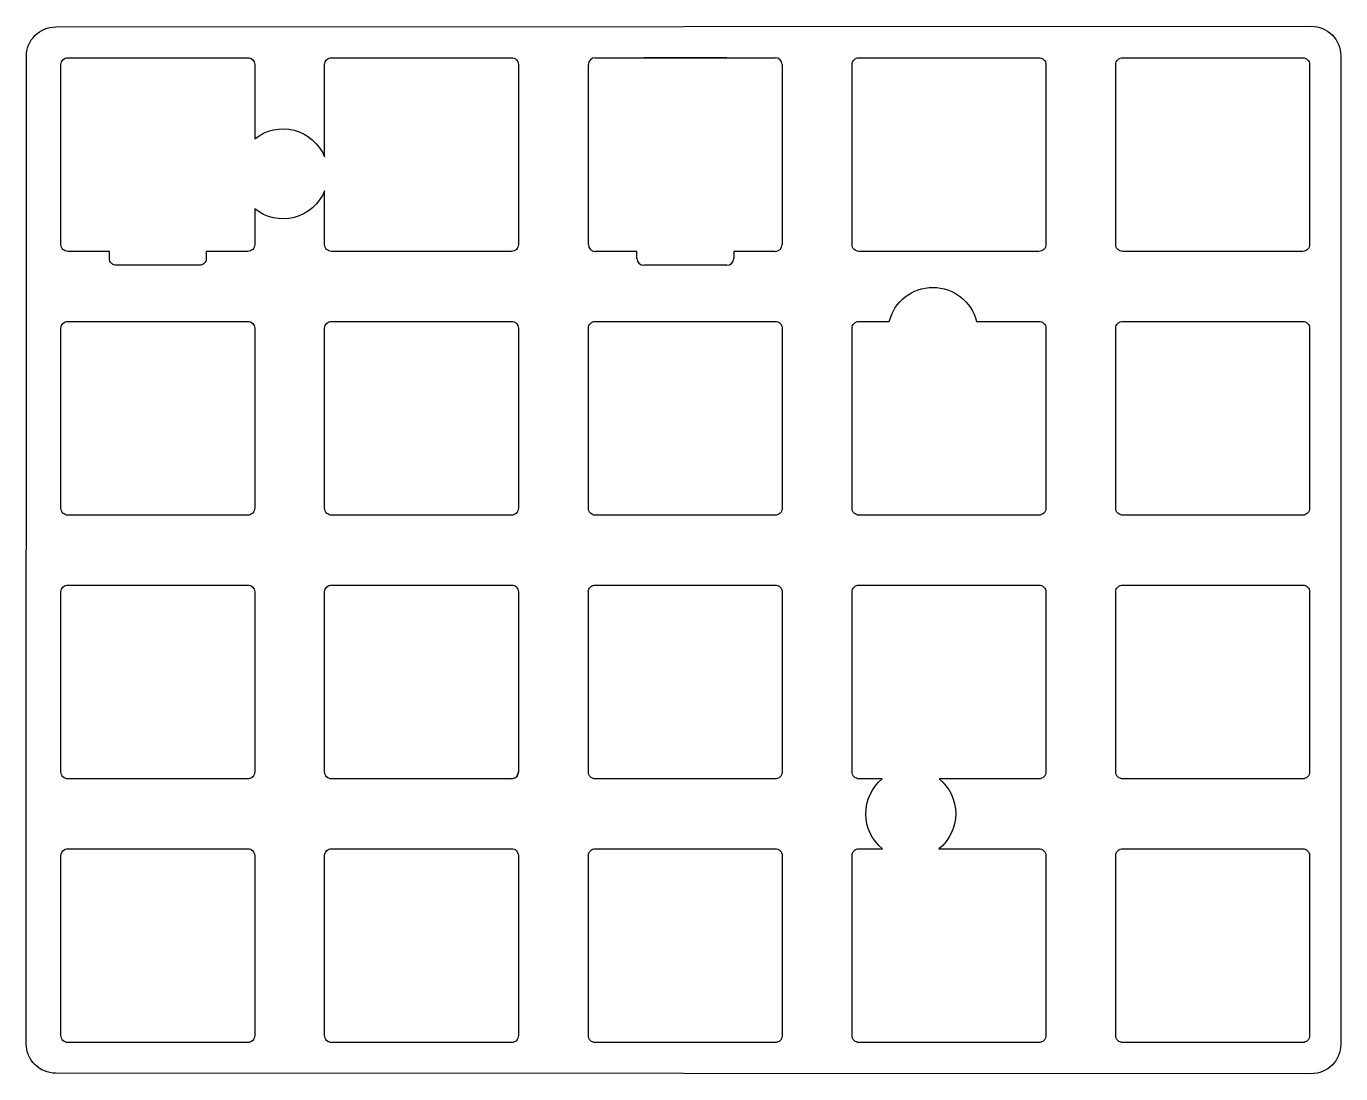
# Model space of a CAD drawing. Header units: millimetres. Extents: x -284.1 to -189.2, y 175.7 to 251.4.
import ezdxf

# ---------------------------------------------------------------- set-up
doc = ezdxf.new("R2010")
doc.units = ezdxf.units.MM
doc.layers.get('0').update_dxf_attribs({"linetype": 'CONTINUOUS'})

msp = doc.modelspace()

# ---------------------------------------------------------------- linework, layer by layer
for p, q in [((-243.025, 249.087), (-239.525, 249.087)), ((-239.525, 249.087), (-233.525, 249.087)), ((-233.525, 249.087), (-239.525, 249.087)), ((-233.525, 249.087), (-230.025, 249.087)), ((-243.525, 235.587), (-243.525, 248.587)), ((-229.525, 248.587), (-229.525, 235.587)), ((-240.025, 235.087), (-243.025, 235.087)), ((-240.025, 234.587), (-240.025, 235.087)), ((-230.025, 235.087), (-233.025, 235.087)), ((-233.025, 235.087), (-233.025, 234.587)), ((-233.525, 234.087), (-239.525, 234.087)), ((-233.525, 234.087), (-239.525, 234.087)), ((-248.575, 229.537), (-248.575, 216.537)), ((-243.525, 216.537), (-243.525, 229.537)), ((-230.025, 216.037), (-243.025, 216.037)), ((-230.025, 196.987), (-243.025, 196.987)), ((-243.025, 191.937), (-230.025, 191.937)), ((-230.025, 177.937), (-243.025, 177.937))]:
    msp.add_line(p, q)
for points in [[(-284.12, 249.19, -0.414214), (-282.003, 251.307), (-191.294, 251.354, -0.414214), (-189.178, 249.238), (-189.178, 177.8, -0.414214), (-191.294, 175.683), (-282.01, 175.72, -0.414214), (-284.127, 177.837)], [(-277.625, 234.087, -0.414214), (-278.125, 234.587), (-278.125, 235.087), (-281.125, 235.087, -0.414214), (-281.625, 235.587), (-281.625, 248.587, -0.414214), (-281.125, 249.087), (-277.625, 249.087), (-271.625, 249.087), (-268.125, 249.087, -0.414214), (-267.625, 248.587), (-267.625, 243.225, -0.502885), (-262.575, 241.912), (-262.575, 248.587, -0.414214), (-262.075, 249.087), (-249.075, 249.087, -0.414214), (-248.575, 248.587), (-248.575, 235.587, -0.414214), (-249.075, 235.087), (-262.075, 235.087, -0.414214), (-262.575, 235.587), (-262.575, 239.474, -0.502885), (-267.625, 238.161), (-267.625, 235.587, -0.414214), (-268.125, 235.087), (-271.125, 235.087), (-271.125, 234.587, -0.414214), (-271.625, 234.087)], [(-223.975, 235.087, -0.414214), (-224.475, 235.587), (-224.475, 248.587, -0.414214), (-223.975, 249.087), (-210.975, 249.087, -0.414214), (-210.475, 248.587), (-210.475, 235.587, -0.414214), (-210.975, 235.087)], [(-191.925, 249.087, -0.414214), (-191.425, 248.587), (-191.425, 235.587, -0.414214), (-191.925, 235.087), (-204.925, 235.087, -0.414214), (-205.425, 235.587), (-205.425, 248.587, -0.414214), (-204.925, 249.087)], [(-224.475, 229.537, -0.414214), (-223.975, 230.037), (-221.789, 230.037, -0.779141), (-215.486, 230.037), (-210.975, 230.037, -0.414214), (-210.475, 229.537), (-210.475, 216.537, -0.414214), (-210.975, 216.037), (-223.975, 216.037, -0.414214), (-224.475, 216.537)], [(-268.125, 230.037, -0.414214), (-267.625, 229.537), (-267.625, 216.537, -0.414214), (-268.125, 216.037), (-281.125, 216.037, -0.414214), (-281.625, 216.537), (-281.625, 229.537, -0.414214), (-281.125, 230.037)], [(-262.075, 216.037, -0.414214), (-262.575, 216.537), (-262.575, 229.537, -0.414214), (-262.075, 230.037), (-249.075, 230.037, -0.414214), (-248.575, 229.537), (-248.575, 216.537, -0.414214), (-249.075, 216.037)], [(-243.525, 229.537, -0.414214), (-243.025, 230.037), (-230.025, 230.037, -0.414214), (-229.525, 229.537), (-229.525, 216.537, -0.414214), (-230.025, 216.037), (-243.025, 216.037, -0.414214), (-243.525, 216.537)], [(-191.425, 216.537, -0.414214), (-191.925, 216.037), (-204.925, 216.037, -0.414214), (-205.425, 216.537), (-205.425, 229.537, -0.414214), (-204.925, 230.037), (-191.925, 230.037, -0.414214), (-191.425, 229.537)], [(-267.625, 197.487, -0.414214), (-268.125, 196.987), (-281.125, 196.987, -0.414214), (-281.625, 197.487), (-281.625, 210.487, -0.414214), (-281.125, 210.987), (-268.125, 210.987, -0.414214), (-267.625, 210.487)], [(-262.575, 210.487, -0.414214), (-262.075, 210.987), (-249.075, 210.987, -0.414214), (-248.575, 210.487), (-248.575, 197.487, -0.414214), (-249.075, 196.987), (-262.075, 196.987, -0.414214), (-262.575, 197.487)], [(-243.525, 210.487, -0.414214), (-243.025, 210.987), (-230.025, 210.987, -0.414214), (-229.525, 210.487), (-229.525, 197.487, -0.414214), (-230.025, 196.987), (-243.025, 196.987, -0.414214), (-243.525, 197.487)], [(-210.975, 191.937, -0.414214), (-210.475, 191.437), (-210.475, 178.437, -0.414214), (-210.975, 177.937), (-223.975, 177.937, -0.414214), (-224.475, 178.437), (-224.475, 191.437, -0.414214), (-223.975, 191.937), (-222.276, 191.937, -0.476762), (-222.291, 196.987), (-223.975, 196.987, -0.414214), (-224.475, 197.487), (-224.475, 210.487, -0.414214), (-223.975, 210.987), (-210.975, 210.987, -0.414214), (-210.475, 210.487), (-210.475, 197.487, -0.414214), (-210.975, 196.987), (-218.184, 196.987, -0.476762), (-218.199, 191.937)], [(-205.425, 210.487, -0.414214), (-204.925, 210.987), (-191.925, 210.987, -0.414214), (-191.425, 210.487), (-191.425, 197.487, -0.414214), (-191.925, 196.987), (-204.925, 196.987, -0.414214), (-205.425, 197.487)], [(-267.625, 178.437, -0.414214), (-268.125, 177.937), (-281.125, 177.937, -0.414214), (-281.625, 178.437), (-281.625, 191.437, -0.414214), (-281.125, 191.937), (-268.125, 191.937, -0.414214), (-267.625, 191.437)], [(-249.075, 191.937, -0.414214), (-248.575, 191.437), (-248.575, 178.437, -0.414214), (-249.075, 177.937), (-262.075, 177.937, -0.414214), (-262.575, 178.437), (-262.575, 191.437, -0.414214), (-262.075, 191.937)], [(-229.525, 178.437, -0.414214), (-230.025, 177.937), (-243.025, 177.937, -0.414214), (-243.525, 178.437), (-243.525, 191.437, -0.414214), (-243.025, 191.937), (-230.025, 191.937, -0.414214), (-229.525, 191.437)], [(-205.425, 191.437, -0.414214), (-204.925, 191.937), (-191.925, 191.937, -0.414214), (-191.425, 191.437), (-191.425, 178.437, -0.414214), (-191.925, 177.937), (-204.925, 177.937, -0.414214), (-205.425, 178.437)]]:
    msp.add_lwpolyline(points, format="xyb", close=True)
for centre, start, end in [((-243.025, 248.587), 90, 180), ((-230.025, 248.587), 0, 90), ((-243.025, 235.587), 180, 270), ((-230.025, 235.587), -90, 0), ((-239.525, 234.587), 180, 270), ((-233.525, 234.587), -90, 0), ((-249.075, 197.487), -90, 0)]:
    msp.add_arc(centre, 0.5, start, end)

doc.saveas('drawing.dxf')
